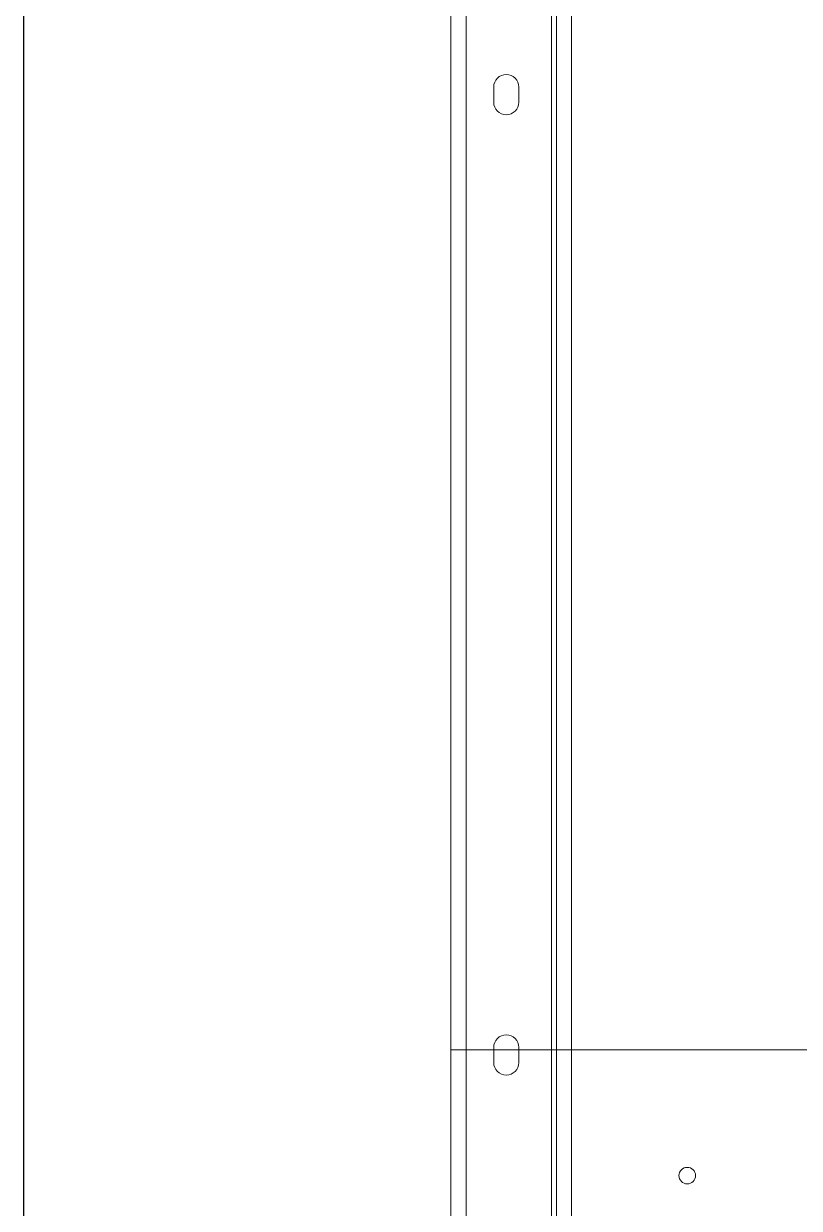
# Model space of a CAD drawing. Extents: x 500 to 100500, y -14500 to 21140.
# Drawn here: x 5830.1 to 5984.4, y 8514.5 to 8750.1 of the extents above; entities that cross this region are included whole.
import ezdxf

# ---------------------------------------------------------------- set-up
doc = ezdxf.new("R2010")
doc.units = 0
doc.linetypes.add('SLD-Solid', pattern=[0])
doc.layers.add('D', color=7, linetype='CONTINUOUS')
doc.layers.add('M06SMMF-001B', color=7, linetype='CONTINUOUS')
doc.layers.add('MODEL', color=7, linetype='SLD-Solid', lineweight=15)

# ---------------------------------------------------------------- blocks, each defined once
blk = doc.blocks.new('KA$Cbf7906b1')
at = {"layer": 'MODEL'}
for p, q in [((0, 455.6), (0, 783.6)), ((85, 80.6), (85, 783.6)), ((105, 783.6), (105, 464.6)), ((106, 783.6), (106, 464.6)), ((109, 783.6), (109, 464.6)), ((88, 781.6), (88, 464.6)), ((85, 464.6), (188, 464.6)), ((0, 80.6), (0, 455.6))]:
    blk.add_line(p, q, dxfattribs=at)
blk.add_circle((132, 439.6), 1.65, dxfattribs=at)
blk = doc.blocks.new('KFASDF3')
at = {"layer": 'MODEL', "color": 6}
for p, q in [((88094.87, -124936.52), (88094.87, -124939.52)), ((88099.87, -124939.52), (88099.87, -124936.52)), ((88086.37, -124937.02), (88189.37, -124937.02))]:
    blk.add_line(p, q, dxfattribs=at)
blk.add_circle((88133.37, -124962.02), 1.65, dxfattribs=at)
for centre, start, end in [((88097.37, -124936.52), 0, 180), ((88097.37, -124939.52), 180, 0)]:
    blk.add_arc(centre, 2.5, start, end, dxfattribs=at)
blk = doc.blocks.new('KA$C03f0ad08')
at = {"layer": 'MODEL', "color": 4}
for p, q in [((0, 155.6), (0, 1658.6)), ((85, 155.6), (85, 1658.6)), ((105, 766.6), (105, 187.6)), ((106, 766.6), (106, 187.6)), ((109, 766.6), (109, 187.6)), ((88, 764.6), (88, 189.6)), ((93.5, 731.1), (93.5, 728.1)), ((98.5, 728.1), (98.5, 731.1))]:
    blk.add_line(p, q, dxfattribs=at)
for centre, start, end in [((96, 731.1), 0, 180), ((96, 728.1), 180, 0)]:
    blk.add_arc(centre, 2.5, start, end, dxfattribs=at)
at = {"layer": 'M06SMMF-001B', "color": 4}
blk.add_blockref('KFASDF3', (-88001.37, 125476.62), dxfattribs=at)

msp = doc.modelspace()

# ---------------------------------------------------------------- linework, layer by layer
at = {"layer": 'D', "color": 4, "elevation": -10.47}
msp.add_lwpolyline([(5830.08, 9690.96), (5810.08, 9690.96), (5810.08, 8152.96), (5830.08, 8152.96)], close=True, dxfattribs=at)

# ---------------------------------------------------------------- block references
at = {"layer": 'M06SMMF-001B'}
for name, p in [('KA$C03f0ad08', (5830.08, 8006.36, -10.47)), ('KA$Cbf7906b1', (5830.08, 8081.36, -10.47))]:
    msp.add_blockref(name, p, dxfattribs=at)

doc.saveas('drawing.dxf')
